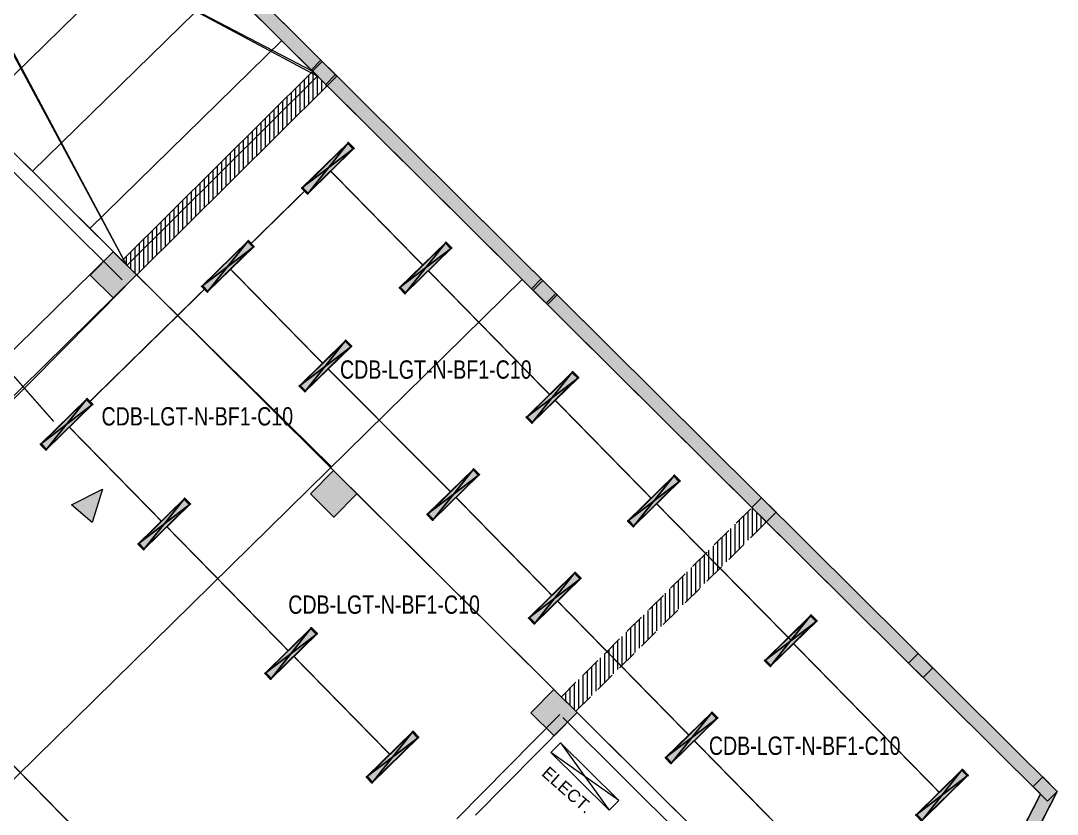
# Model space of a CAD drawing. Header units: inches. Extents: x 1195829 to 1240342, y -967019 to -858076.
# Drawn here: x 1219480 to 1220238, y -911149 to -910569 of the extents above; entities that cross this region are included whole.
import ezdxf

# ---------------------------------------------------------------- set-up
doc = ezdxf.new("R2010")
doc.units = ezdxf.units.IN
doc.header["$LTSCALE"] = 6
doc.linetypes.add('DASHED2', pattern=[0.375, 0.25, -0.125])
doc.layers.get('0').update_dxf_attribs({"color": 251})
for name, color, linetype in [('CELLING', 251, 'Continuous'), ('COLL SIZE', 251, 'Continuous'), ('E-WIRING', 251, 'Continuous'), ('FITTING', 251, 'Continuous')]:
    doc.layers.add(name, color=color, linetype=linetype)
for name, color, linetype, lineweight in [('column', 251, 'Continuous', 25), ('ELECT TEXT', 3, 'Continuous', 20), ('Hatch', 251, 'Continuous', 0), ('v.b', 251, 'Continuous', 5), ('W', 251, 'Continuous', 5), ('wall', 251, 'Continuous', 30)]:
    doc.layers.add(name, color=color, linetype=linetype, lineweight=lineweight)
doc.styles.add('ARI', font='arial.ttf')
doc.styles.get("Standard").update_dxf_attribs({"font": 'stylu.ttf', "height": 96})
pattern_1 = [(0, (-27.81927828272455, 2.940102126449346), (0, 0.001397), [0.001016, -0.000381]), (90, (-27.81927828272455, 2.940102126449346), (-0.001397, 0), [0.001016, -0.000381])]

# ---------------------------------------------------------------- blocks, each defined once
blk = doc.blocks.new('sdfdsf')
at = {"lineweight": -3}
blk.add_hatch(color=7, dxfattribs=at).paths.add_polyline_path([(23236.66559868997, 14983.34885737138), (23242.08212489375, 14983.34885737138), (23242.08212489375, 15029.49406542082), (23236.66559868997, 15029.49406542082)])
at = {"layer": 'Hatch'}
h = blk.add_hatch(dxfattribs=at)
h.set_pattern_fill('ANGLE', color=5, scale=0.0002)
h.set_pattern_definition(pattern_1)
h.paths.add_polyline_path([(23236.37386179186, 15029.49354817548), (23242.37386179186, 15029.49354817548), (23242.37386179186, 15030.44133051667), (23236.37386179186, 15030.44133051667)])
h = blk.add_hatch(dxfattribs=at)
h.set_pattern_fill('ANGLE', color=5, scale=0.0002)
h.set_pattern_definition(pattern_1)
h.paths.add_polyline_path([(23236.37386179186, 14983.34885737138), (23242.37386179186, 14983.34885737138), (23242.37386179186, 14982.44133051666), (23236.37386179186, 14982.44133051666)])
for p, q in [((23242.37386179186, 15030.44133051667), (23236.37386179186, 14982.44133051666)), ((23242.37386179186, 14982.44133051666), (23236.37386179186, 15030.44133051667))]:
    blk.add_line(p, q)
at = {"layer": 'CELLING', "color": 5}
for points in [[(23236.37386179186, 14982.44133051666), (23242.37386179186, 14982.44133051666), (23242.37386179186, 15030.44133051667), (23236.37386179186, 15030.44133051667)], [(23242.37386179186, 15029.49354817548), (23236.37386179186, 15029.49354817548), (23236.37386179186, 15030.44133051667), (23242.37386179186, 15030.44133051667)], [(23236.37386179186, 15029.49354817548), (23242.37386179186, 15029.49354817548), (23242.37386179186, 15030.44133051667), (23236.37386179186, 15030.44133051667)], [(23236.66559868997, 14983.34885737138), (23242.08212489375, 14983.34885737138), (23242.08212489375, 15029.49406542082), (23236.66559868997, 15029.49406542082)], [(23236.37386179186, 14983.34885737138), (23242.37386179186, 14983.34885737138), (23242.37386179186, 14982.44133051666), (23236.37386179186, 14982.44133051666)], [(23236.37386179186, 14983.34885737138), (23242.37386179186, 14983.34885737138), (23242.37386179186, 14982.44133051666), (23236.37386179186, 14982.44133051666)]]:
    blk.add_lwpolyline(points, close=True, dxfattribs=at)
blk = doc.blocks.new('qwwesdasdqweqwe')
at = {"layer": 'COLL SIZE', "lineweight": 25, "ltscale": 100, "true_color": 0xffc6b3, "extrusion": (0.9999978213687803, 0.002087402911023105, -2.603821939083204e-06)}
h = blk.add_hatch(color=31, dxfattribs=at)
h.dxf.hatch_style = 1
h.paths.add_polyline_path([(4301.135613164864, 10139.09405511379), (4287.322146959603, 10133.24699162859), (4283.424104635604, 10142.45596909891), (4297.237570839934, 10148.30303258342)])
at = {"layer": 'COLL SIZE', "ltscale": 100, "extrusion": (0.9999978213687803, 0.002087402911023105, -2.603821939083204e-06)}
h = blk.add_hatch(color=256, dxfattribs=at)
h.dxf.hatch_style = 1
h.paths.add_polyline_path([(4301.135613164864, 10139.09405511379), (4287.322146959603, 10133.24699162859), (4283.424104635604, 10142.45596909891), (4297.237570839934, 10148.30303258342)])
at = {"layer": 'COLL SIZE', "lineweight": 25, "ltscale": 100, "true_color": 0xffc6b3, "extrusion": (0.9999978213687803, 0.002087402911023105, -2.603821939083204e-06)}
h = blk.add_hatch(color=31, dxfattribs=at)
h.dxf.hatch_style = 1
h.paths.add_polyline_path([(4183.061499634758, 10089.11479375291), (4169.248033428565, 10083.26773026771), (4165.349991105497, 10092.47670773803), (4179.163457310759, 10098.32377122265)])
at = {"layer": 'COLL SIZE', "ltscale": 100, "extrusion": (0.9999978213687803, 0.002087402911023105, -2.603821939083204e-06)}
h = blk.add_hatch(color=256, dxfattribs=at)
h.dxf.hatch_style = 1
h.paths.add_polyline_path([(4183.061499634758, 10089.11479375291), (4169.248033428565, 10083.26773026771), (4165.349991105497, 10092.47670773803), (4179.163457310759, 10098.32377122265)])
at = {"layer": 'COLL SIZE', "lineweight": 25, "ltscale": 100, "true_color": 0xffc6b3, "extrusion": (0.9999978213687803, 0.002087402911023105, -2.603821939083204e-06)}
h = blk.add_hatch(color=31, dxfattribs=at)
h.dxf.hatch_style = 1
h.paths.add_polyline_path([(4034.454474188387, 10026.21134148255), (4020.641007983126, 10020.36427799746), (4016.742965660989, 10029.57325546779), (4030.55643186532, 10035.42031895229)])
at = {"layer": 'COLL SIZE', "ltscale": 100, "extrusion": (0.9999978213687803, 0.002087402911023105, -2.603821939083204e-06)}
h = blk.add_hatch(color=256, dxfattribs=at)
h.dxf.hatch_style = 1
h.paths.add_polyline_path([(4034.454474188387, 10026.21134148255), (4020.641007983126, 10020.36427799746), (4016.742965660989, 10029.57325546779), (4030.55643186532, 10035.42031895229)])
h = blk.add_hatch(color=256, dxfattribs=at)
h.dxf.hatch_style = 1
h.paths.add_polyline_path([(3825.410685617477, 9937.72578074051), (3811.597219412215, 9931.87871725519), (3807.699177089147, 9941.087694725627), (3821.512643294409, 9946.934758210133)])
at = {"layer": 'COLL SIZE', "lineweight": 25, "ltscale": 100, "true_color": 0xffc6b3, "extrusion": (0.9999978213687803, 0.002087402911023105, -2.603821939083204e-06)}
h = blk.add_hatch(color=31, dxfattribs=at)
h.dxf.hatch_style = 1
h.paths.add_polyline_path([(3826.719911836088, 9938.279959445885), (3812.906445630826, 9932.432895960565), (3809.008403306827, 9941.641873431003), (3822.821869512089, 9947.488936915508)])
at = {"layer": 'COLL SIZE', "ltscale": 100, "extrusion": (0.9999978213687803, 0.002087402911023105, -2.603821939083204e-06)}
h = blk.add_hatch(color=256, dxfattribs=at)
h.dxf.hatch_style = 1
h.paths.add_polyline_path([(3616.36689704936, 9849.240219995907), (3602.553430842236, 9843.393156510587), (3598.655388520099, 9852.602133981025), (3612.46885472443, 9858.44919746553)])
at = {"layer": 'COLL SIZE', "lineweight": 25, "ltscale": 100, "true_color": 0xffc6b3, "extrusion": (0.9999978213687803, 0.002087402911023105, -2.603821939083204e-06)}
h = blk.add_hatch(color=31, dxfattribs=at)
h.dxf.hatch_style = 1
h.paths.add_polyline_path([(3617.703858911991, 9849.727529875552), (3603.890392706729, 9843.880466390234), (3599.992350384593, 9853.08944386067), (3613.805816588923, 9858.936507345175)])
at = {"layer": 'column', "ltscale": 10, "true_color": 0x636466, "extrusion": (0.9999978213687803, 0.002087402911023105, -2.603821939083204e-06)}
h = blk.add_hatch(color=251, dxfattribs=at)
h.dxf.hatch_style = 1
h.paths.add_polyline_path([(4098.259947708808, 9813.903957562114), (4088.90464613121, 9836.005503489652), (4111.006192061119, 9845.360805066233), (4120.361493635923, 9823.259259137998)])
h = blk.add_hatch(color=251, dxfattribs=at)
h.dxf.hatch_style = 1
h.paths.add_polyline_path([(4098.259947708808, 9813.903957562114), (4088.90464613121, 9836.005503489652), (4111.006192061119, 9845.360805066233), (4120.361493635923, 9823.259259137998)])
h = blk.add_hatch(color=251, dxfattribs=at)
h.dxf.hatch_style = 1
h.paths.add_polyline_path([(3889.216159136966, 9725.418396819958), (3879.860857560299, 9747.519942747727), (3901.962403489277, 9756.875244324077), (3911.317705065943, 9734.773698395955)])
h = blk.add_hatch(color=251, dxfattribs=at)
h.dxf.hatch_style = 1
h.paths.add_polyline_path([(3889.216159136966, 9725.418396819958), (3879.860857560299, 9747.519942747727), (3901.962403489277, 9756.875244324077), (3911.317705065943, 9734.773698395955)])
h = blk.add_hatch(color=251, dxfattribs=at)
h.dxf.hatch_style = 1
h.paths.add_polyline_path([(3680.172370566055, 9636.932836077216), (3670.817068991251, 9659.034382004755), (3692.918614920229, 9668.389683581103), (3702.273916495033, 9646.288137652984)])
h = blk.add_hatch(color=251, dxfattribs=at)
h.dxf.hatch_style = 1
h.paths.add_polyline_path([(3680.172370566055, 9636.932836077216), (3670.817068991251, 9659.034382004755), (3692.918614920229, 9668.389683581103), (3702.273916495033, 9646.288137652984)])
at = {"layer": 'FITTING', "lineweight": 0, "ltscale": 0.3, "true_color": 0xffc6b3, "extrusion": (0.9999978213687803, 0.002087402911023105, -2.603821939083204e-06)}
h = blk.add_hatch(dxfattribs=at)
h.set_pattern_fill('ANSI31', color=31, scale=0.9999999999999999, angle=112.7399873777119)
h.set_pattern_definition([(157.7399873777119, (-1258272.389938546, -696112.679439603), (-1.202722870008151, -2.938380965422856), [])])
h.paths.add_polyline_path([(4104.663420708384, 9856.942173715914), (4034.483660854632, 10026.14097434771), (4020.628229219001, 10020.39406089054), (4095.870720871957, 9838.989345769398), (4109.684307732619, 9844.836460326682)])
at = {"layer": 'W', "ltscale": 10, "true_color": 0x636466, "extrusion": (0.9999978213687803, 0.002087402911023105, -2.603821939083204e-06)}
h = blk.add_hatch(dxfattribs=at)
h.set_pattern_fill('AR-CONC', color=251, scale=0.05999999999999999, angle=67.73998737771194)
h.set_pattern_definition([(117.7399873777119, (-1255000.795014735, -687277.9978450146), (5.025879184632159, 9.754160520284726), [1.143, -12.573]), (62.73998737771194, (-1255000.795014735, -687277.9978450146), (-11.41012660779717, 2.385445768234761), [0.9144, -10.0584350502]), (168.1914320777119, (-1255000.376192779, -687277.1850009292), (-6.384247001638101, 12.13960608481892), [0.9714005279999997, -10.685414676]), (113.9241873777119, (-1255003.615860461, -687276.8432310594), (8.495798517173489, 14.09703731469818), [1.7145, -18.8595]), (164.3755449877119, (-1255002.907879225, -687275.6684784434), (-8.34332283605793, 18.80634042143241), [1.4571013884, -16.0281364896]), (58.92413854771196, (-1255003.615860461, -687276.8432310594), (-8.343322835074853, 18.80634042190356), [1.3715980242, -15.0875839152]), (88.73998737771196, (-1255002.333342052, -687275.7214616848), (9.124614946391507, 6.094566590057306), [1.143, -12.573]), (33.73998737771197, (-1255002.333342052, -687275.7214616848), (-8.822999070371633, 7.618109914145192), [0.9143999999999999, -10.0584]), (139.1914323777119, (-1255001.572957471, -687275.2135811371), (0.301615815546719, 13.71267650703786), [0.9714005279999999, -10.685396256]), (105.239987377712, (-1255000.795014735, -687277.9978450146), (-4.625011332086824, 2.093324825734518), [0, -9.936479999999998, 0, -10.2108, 0, -10.0965]), (75.23998737771196, (-1255000.795014735, -687277.9978450146), (-4.044154164724, 5.987359235916408), [0, -5.821679999999998, 0, -9.707879999999998, 0, -3.848099999999999]), (35.23998737771193, (-1255002.082409295, -687281.143088), (3.399895598155559, 7.398930378184838), [0, -3.81, 0, -11.8872, 0, -15.7734]), (25.23998737771194, (-1255002.659716272, -687282.5535108635), (1.954878177613395, 8.803294285572129), [0, -4.952999999999999, 0, -7.89432, 0, -11.2014])])
h.paths.add_polyline_path([(5112.275077822153, 8421.181877367897), (5178.943410187727, 8535.59476220177), (5214.323775297031, 8638.584009260405), (5251.628468807787, 8747.174813355668), (5275.544794780668, 8816.793213187484), (5327.527398441918, 8943.792289150646), (4297.237570898142, 10148.30303256051), (2829.988019734621, 9527.235072775395), (2830.307441781741, 8821.88332192204), (2985.560206064954, 8822.332822872093), (2985.610534766456, 7646.520726051764), (4900.315027442761, 7646.520726145711), (4962.125299182022, 7963.872467790497), (5020.528389865533, 8263.73076301429)])
h.paths.add_polyline_path([(5103.63490630826, 8426.216501108254), (5169.806485734414, 8539.776883189916), (5204.866283081239, 8641.83298463584), (5242.170976591762, 8750.423788730986), (5266.180910520023, 8820.314673393732), (5315.9602800922, 8941.931012177141), (4294.395663568284, 10136.24112064787), (2839.991020845715, 9520.610246239696), (2840.302901132964, 8831.9123035355), (2995.559776799753, 8832.361816389486), (2995.61010674201, 7656.520726052113), (4894.51389755751, 7656.520726145478), (4951.836202139733, 7965.563347849296), (5010.153759374283, 8265.788794303662)], flags=16)
at = {"layer": 'W', "ltscale": 10, "extrusion": (0.9999978213687803, 0.002087402911023105, -2.603821939083204e-06)}
h = blk.add_hatch(color=256, dxfattribs=at)
h.dxf.hatch_style = 1
h.paths.add_polyline_path([(3830.297395436093, 9560.614454312192), (3828.350000258535, 9586.046419125543), (3848.008585592732, 9569.79473598508)])
h = blk.add_hatch(dxfattribs=at)
h.set_pattern_fill('ANSI31', color=256, scale=0.9999999999999999, angle=112.7399873777119)
h.set_pattern_definition([(157.7399873777119, (-1258689.169740482, -696289.0928840743), (-1.202722870008151, -2.938380965422856), [])])
h.paths.add_polyline_path([(3687.88361877203, 9680.528729244601), (3617.703858918278, 9849.727529876633), (3603.848427282413, 9843.98061641911), (3679.090918935603, 9662.575901298085), (3692.904505796265, 9668.423015855253)])
at = {"layer": 'COLL SIZE', "color": 31, "lineweight": 25, "ltscale": 100, "true_color": 0xffc6b3, "extrusion": (0.9999978213687805, 0.002087402911023105, -2.603821939083312e-06)}
for points, elevation in [([(4301.135613164864, 10139.09405511379), (4287.322146959603, 10133.24699162859), (4283.424104635604, 10142.45596909891), (4297.237570839934, 10148.30303258342), (4301.135613164864, 10139.09405511379)], 2940486022.35081), ([(4183.061499634758, 10089.11479375291), (4169.248033428565, 10083.26773026771), (4165.349991105497, 10092.47670773803), (4179.163457310759, 10098.32377122265), (4183.061499634758, 10089.11479375291)], 2940494077.391432), ([(4034.454474188387, 10026.21134148255), (4020.641007983126, 10020.36427799746), (4016.742965660989, 10029.57325546779), (4030.55643186532, 10035.42031895229), (4034.454474188387, 10026.21134148255)], 2940490108.270874), ([(3826.719911836088, 9938.279959445885), (3812.906445630826, 9932.432895960565), (3809.008403306827, 9941.641873431003), (3822.821869512089, 9947.488936915508), (3826.719911836088, 9938.279959445885)], 2940486022.174114), ([(3617.703858911991, 9849.727529875552), (3603.890392706729, 9843.880466390234), (3599.992350384593, 9853.08944386067), (3613.805816588923, 9858.936507345175), (3617.703858911991, 9849.727529875552)], 2940486023.680317)]:
    blk.add_lwpolyline(points, dxfattribs=dict(at, elevation=elevation))
at = {"layer": 'COLL SIZE', "ltscale": 100, "extrusion": (0.9999978213687805, 0.002087402911023105, -2.603821939083312e-06)}
for points, elevation in [([(4301.135613164864, 10139.09405511379), (4287.322146959603, 10133.24699162859), (4283.424104635604, 10142.45596909891), (4297.237570839934, 10148.30303258342), (4301.135613164864, 10139.09405511379)], 2940486022.35081), ([(4183.061499634758, 10089.11479375291), (4169.248033428565, 10083.26773026771), (4165.349991105497, 10092.47670773803), (4179.163457310759, 10098.32377122265), (4183.061499634758, 10089.11479375291)], 2940494077.391432), ([(4034.454474188387, 10026.21134148255), (4020.641007983126, 10020.36427799746), (4016.742965660989, 10029.57325546779), (4030.55643186532, 10035.42031895229), (4034.454474188387, 10026.21134148255)], 2940490108.270874), ([(3825.410685617477, 9937.72578074051), (3811.597219412215, 9931.87871725519), (3807.699177089147, 9941.087694725627), (3821.512643294409, 9946.934758210133), (3825.410685617477, 9937.72578074051)], 2940490108.270874), ([(3616.36689704936, 9849.240219995907), (3602.553430842236, 9843.393156510587), (3598.655388520099, 9852.602133981025), (3612.46885472443, 9858.44919746553), (3616.36689704936, 9849.240219995907)], 2940490108.270874)]:
    blk.add_lwpolyline(points, dxfattribs=dict(at, elevation=elevation))
at = {"layer": 'column', "color": 251, "ltscale": 10, "true_color": 0x636466, "extrusion": (0.9999978213687805, 0.002087402911023105, -2.603821939083312e-06)}
for points, elevation in [([(4098.259947708808, 9813.903957562114), (4088.90464613121, 9836.005503489652), (4111.006192061119, 9845.360805066233), (4120.361493635923, 9823.259259137998), (4098.259947708808, 9813.903957562114)], 2940490108.270874), ([(4098.259947708808, 9813.903957562114), (4088.90464613121, 9836.005503489652), (4111.006192061119, 9845.360805066233), (4120.361493635923, 9823.259259137998), (4098.259947708808, 9813.903957562114)], 2940490108.270874), ([(3889.216159136966, 9725.418396819958), (3879.860857560299, 9747.519942747727), (3901.962403489277, 9756.875244324077), (3911.317705065943, 9734.773698395955), (3889.216159136966, 9725.418396819958)], 2940490108.270875), ([(3889.216159136966, 9725.418396819958), (3879.860857560299, 9747.519942747727), (3901.962403489277, 9756.875244324077), (3911.317705065943, 9734.773698395955), (3889.216159136966, 9725.418396819958)], 2940490108.270875), ([(3680.172370566055, 9636.932836077216), (3670.817068991251, 9659.034382004755), (3692.918614920229, 9668.389683581103), (3702.273916495033, 9646.288137652984), (3680.172370566055, 9636.932836077216)], 2940490108.270875), ([(3680.172370566055, 9636.932836077216), (3670.817068991251, 9659.034382004755), (3692.918614920229, 9668.389683581103), (3702.273916495033, 9646.288137652984), (3680.172370566055, 9636.932836077216)], 2940490108.270875)]:
    blk.add_lwpolyline(points, dxfattribs=dict(at, elevation=elevation))
at = {"layer": 'v.b', "color": 31, "linetype": 'DASHED2', "ltscale": 10, "true_color": 0xffc6b3, "extrusion": (0.9999978213687805, 0.002087402911023105, -2.603821939083312e-06)}
for p, q in [((2940479606.628593, 6142276.310006356, 2491.801017400459), (2940479721.818004, 6143306.842525759, 1287.289968453115)), ((2940479607.17842, 6142273.469240546, 2479.739104071516), (2940479721.842144, 6143295.2754326, 1285.428691479494)), ((2940487779.562222, 6142105.82923539, 2188.283331291284), (2940483693.631897, 6142022.057578376, 2369.698685880168)), ((2940487779.5911, 6142091.987581059, 2182.502932351665), (2940483693.660775, 6142008.215924045, 2363.918286940432))]:
    blk.add_line(p, q, dxfattribs=at)
at = {"layer": 'W', "color": 251, "ltscale": 10, "true_color": 0x636466, "extrusion": (0.9999978213687805, 0.002087402911023105, -2.603821939083312e-06)}
for p, q in [((2940479606.628593, 6142276.310006356, 2491.801017400459), (2940479721.818004, 6143306.842525759, 1287.289968453115)), ((2940479607.17842, 6142273.469240546, 2479.739104071516), (2940479721.842144, 6143295.2754326, 1285.428691479494)), ((2940483694.753119, 6141484.371668017, 1928.848726485041), (2940487661.921537, 6142424.204034598, 2323.151264687185)), ((2940487662.583542, 6142106.894282294, 2188.837814576109), (2940487661.921537, 6142424.204034598, 2323.151264687185)), ((2940487662.584988, 6142106.18783736, 2177.679815944168), (2940487662.153577, 6142312.970115211, 2265.208298627986)), ((2940479667.774084, 6140809.184894148, 1870.73290637543), (2940479606.628593, 6142276.310006356, 2491.801017400459)), ((2940479667.774084, 6140809.184894148, 1870.73290637543), (2940479606.628593, 6142276.310006356, 2491.801017400459)), ((2940479667.753186, 6140819.187873431, 1864.108079795144), (2940479607.17842, 6142273.469240546, 2479.739104071516)), ((2940479667.753186, 6140819.187873431, 1864.108079795144), (2940479607.17842, 6142273.469240546, 2479.739104071516)), ((2940487604.76053, 6142145.353311908, 2077.968179549323), (2940487656.461121, 6142103.405928717, 2176.50769900938)), ((2940487662.497396, 6142148.042537501, 2091.626405846328), (2940487662.575382, 6142110.792316075, 2179.628837106051)), ((2940483170.196455, 6142084.668512054, 1548.95255370345), (2940479627.655635, 6141781.851453867, 2271.62589543825)), ((2940483695.413903, 6141889.596674504, 2100.295715971733), (2940483693.517743, 6142076.507630659, 2179.492847883143)), ((2940483693.808847, 6141936.08895698, 1408.990602417616), (2940483694.334095, 6141685.200101779, 2000.826255011139)), ((2940483694.343888, 6141680.522461241, 2011.877027975395), (2940480514.414402, 6141857.651760707, 2090.728354933904)), ((2940483694.000423, 6141844.561556262, 1608.947682629805), (2940483694.343888, 6141680.522461242, 2011.877027974115)), ((2940483694.046534, 6141822.460058434, 1599.592381053604), (2940483694.389999, 6141658.420963414, 2002.521726397797)), ((2940487663.883766, 6141483.662315206, 1914.172154878848), (2940487663.457244, 6141688.101170115, 2000.708694459521)), ((2940483695.850031, 6141680.55334088, 2011.810155229759), (2940479609.919706, 6141596.781683866, 2193.225509818527)), ((2940483695.850031, 6141680.55334088, 2011.810155229759), (2940479609.919706, 6141596.781683866, 2193.225509818527)), ((2940487663.891927, 6141479.764281425, 1923.381132348557), (2940487663.465405, 6141684.203136334, 2009.917671929463)), ((2940483695.790507, 6141671.314791064, 2007.982378105749), (2940471671.442911, 6140970.752543515, 1935.349452918046)), ((2940483695.869302, 6141671.316406563, 2007.97887959017), (2940479609.938978, 6141587.544749549, 2189.39423417917)), ((2940483695.878938, 6141666.697939403, 2006.063241770375), (2940479609.948613, 6141582.926282389, 2187.478596359491)), ((2940483603.545294, 6141665.940402705, 2007.425172020332), (2940479726.63753, 6140998.799529568, 1940.083047059132)), ((2940487663.471401, 6141644.430037594, 1993.082259757211), (2940479608.408229, 6141553.644937571, 2175.046265512705)), ((2940487663.56464, 6141589.856233899, 1969.981834986713), (2940479608.501467, 6141499.071133876, 2151.94584074209)), ((2940479726.506083, 6141061.537643539, 1753.385447162436), (2940479609.860182, 6141587.54313405, 2189.397732693586)), ((2940479726.477264, 6141075.351079681, 1759.232510647504), (2940479609.948525, 6141582.968247725, 2187.3784463302)), ((2940487663.658731, 6141534.78378555, 1946.670340022771), (2940479608.595558, 6141443.998685527, 2128.634345778381))]:
    blk.add_line(p, q, dxfattribs=at)
at = {"layer": 'W', "color": 251, "lineweight": 0, "ltscale": 0.3, "true_color": 0x636466, "extrusion": (0.9999978213687805, 0.002087402911023105, -2.603821939083312e-06)}
for p, q in [((2940486507.439846, 6142120.254586313, 2169.230818324257), (2940486507.316574, 6142179.327099288, 2183.376542702317)), ((2940486507.324735, 6142175.429065507, 2192.585520172492), (2940486507.431685, 6142124.152620094, 2160.021840854082))]:
    blk.add_line(p, q, dxfattribs=at)
at = {"layer": 'W', "color": 251, "ltscale": 10, "true_color": 0x636466, "extrusion": (0.9999978213687805, 0.002087402911023105, -2.603821939083312e-06), "elevation": 2940493207.749068}
blk.add_lwpolyline([(5112.275077766739, 8421.18187739064), (5178.943410131149, 8535.594762224435), (5214.32377524022, 8638.584009283302), (5251.628468750976, 8747.174813378351), (5275.544794724323, 8816.793213210287), (5327.52739838697, 8943.792289173412), (4297.237570841797, 10148.30303258317), (2829.98801967781, 9527.235072797928), (2830.307441725396, 8821.883321944628), (2985.560206009075, 8822.332822894916), (2985.610534709878, 7646.520726074441), (4900.31502738595, 7646.520726168621), (5065.453047093935, 7935.302030502842), (5020.528389809653, 8263.730763036963), (5112.275077766739, 8421.18187739064)], dxfattribs=at)
at = {"layer": 'W', "color": 251, "ltscale": 10, "true_color": 0x636466, "extrusion": (0.9999978213687805, 0.002087402911023105, -2.603821939083312e-06), "elevation": 2940493207.749069}
blk.add_lwpolyline([(5103.634906251915, 8426.216501131014), (5169.806485679001, 8539.776883212593), (5204.866283025593, 8641.832984658398), (5242.170976535417, 8750.423788753797), (5266.180910463445, 8820.314673416431), (5315.960280035622, 8941.931012199786), (4294.395663511939, 10136.24112067073), (2839.99102078937, 9520.610246262555), (2840.302901077084, 8831.912303558121), (2995.559776742943, 8832.361816412342), (2995.61010668613, 7656.520726074941), (4894.513897500932, 7656.520726168073), (5055.084579827264, 7937.31500456881), (5010.153759318404, 8265.788794326343)], close=True, dxfattribs=at)
at = {"layer": 'W', "color": 6, "lineweight": 0, "ltscale": 0.3, "extrusion": (0.9999978213687805, 0.002087402911023105, -2.603821939083312e-06), "elevation": 2940492922.278191}
blk.add_lwpolyline([(4181.95231655892, 9849.105502953036), (4185.850358882919, 9839.896525482829), (4130.67575961072, 9816.541823634514), (4126.777717286721, 9825.750801104721)], close=True, dxfattribs=at)
at = {"layer": 'W', "ltscale": 10, "extrusion": (0.9999978213687805, 0.002087402911023105, -2.603821939083312e-06), "elevation": 2940490192.914194}
blk.add_lwpolyline([(3830.297395436093, 9560.614454312192), (3828.350000258535, 9586.046419125543), (3848.008585592732, 9569.79473598508), (3830.297395436093, 9560.614454312192)], dxfattribs=at)
at = {"layer": 'wall', "extrusion": (0.9999978213687805, 0.002087402911023105, -2.603821939083312e-06), "style": 'ARI'}
blk.add_text('ELECT.', height=8.999999999999998, rotation=26.26370875368217, dxfattribs=at).set_placement((4142.819870684296, 9803.433958917385, 2940490160.973546))

msp = doc.modelspace()

# ---------------------------------------------------------------- linework, layer by layer
at = {"layer": 'wall', "color": 6, "ltscale": 6, "const_width": 1}
for points, elevation in [([(1219773.676468041, -910747.3124135683), (1219706.494388931, -910678.7372971624)], 2940377807.07036), ([(1219687.251147249, -910693.389861769), (1219648.320436467, -910731.5297327448)], 2940313896.671653), ([(1219633.276079661, -910750.4682471614), (1219700.648127371, -910819.2656632095)], 2940313896.671653), ([(1219866.401724336, -910841.9603513508), (1219777.875352919, -910751.5983633791)], 2940377806.858892), ([(1219614.032837979, -910765.1208117681), (1219530.456816667, -910846.9990668885)], 2940313896.671653), ([(1219503.882125777, -910861.6516314952), (1219439.13281506, -910788.0762589044)], 2940313896.671653), ([(1219704.642850637, -910823.3432180736), (1219793.897740037, -910912.9914872026)], 2940377807.07036), ([(1219940.581929374, -910917.6787015751), (1219870.600609214, -910846.2463011616)], 2940377806.689719), ([(1219582.594538973, -910934.512697712), (1219515.412459863, -910865.9375813061)], 2940377807.07036), ([(1219798.096624915, -910917.2774370135), (1219868.077945073, -910988.7098374278)], 2940377806.858892), ([(1220043.050767999, -911021.7446447273), (1219944.780814252, -910921.964651386)], 2940616844.498405), ([(1219675.319795269, -911029.1606354938), (1219586.79342385, -910938.7986475235)], 2940377806.858892), ([(1219872.276829951, -910992.9957872387), (1219968.151291386, -911090.8582297466)], 2940377806.689719), ([(1220151.225792115, -911132.6903177683), (1220044.854160566, -911024.1130437038)], 2940715842.962354), ([(1219749.500000305, -911104.8789857192), (1219679.518680147, -911033.4465853048)], 2940377806.689719), ([(1219530.815485263, -911170.7295172063), (1219442.289095221, -911080.3675102169)], 2940460827.934176), ([(1219972.35017625, -911095.1441795717), (1220078.721807799, -911203.721453636)], 2940616844.498404)]:
    msp.add_lwpolyline(points, dxfattribs=dict(at, elevation=elevation))

# ---------------------------------------------------------------- block references
at = {"layer": 'E-WIRING', "xscale": -1, "rotation": 314.4120948369969}
for p in [(1225248.162016138, -937778.7791201307, 2940313896.671653), (1225174.943706868, -937850.5100701298, 2940313896.671653), (1225319.542980131, -937851.6401863447, 2940377807.07036), (1225246.324670861, -937923.3711363438, 2940377807.07036), (1225412.268236427, -937946.2881241264, 2940377806.858892), (1225057.080087069, -937965.9794042745, 2940313896.671653), (1225339.764252126, -938017.3192599791, 2940377806.858892), (1225486.448441463, -938022.0064743516, 2940377806.689719), (1225128.461051062, -938038.8404704885, 2940377807.07036), (1225413.944457163, -938093.0376102043, 2940377806.689719), (1225586.521787795, -938124.1548666586, 2940616844.498404), (1225221.186307359, -938133.4884082704, 2940377806.858892), (1225514.017803495, -938195.1860025113, 2940616844.498404), (1225295.366512395, -938209.2067584957, 2940377806.689719), (1225697.09230423, -938237.0180905295, 2940715842.962354)]:
    msp.add_blockref('sdfdsf', p, dxfattribs=at)
at = {"layer": 'wall', "extrusion": (0.9254743198150852, 0.3788103527571886, -2.603821939083312e-06), "rotation": 89.8804005362004}
msp.add_blockref('qwwesdasdqweqwe', (-1301170.753580616, 40581.23902910866, 774003.8879910553), dxfattribs=at)

# ---------------------------------------------------------------- texts
at = {"layer": 'ELECT TEXT', "color": 5, "linetype": 'ByBlock', "width": 0.8}
for p in [(1219713.217038072, -910830.4311978196), (1219538.849051238, -910864.6336847408), (1219675.388051097, -911002.2695447527), (1219982.919671766, -911105.4053464899)]:
    msp.add_text('CDB-LGT-N-BF1-C10', height=13.39124862914427, rotation=0.002460253106020463, dxfattribs=at).set_placement(p)

doc.saveas('drawing.dxf')
